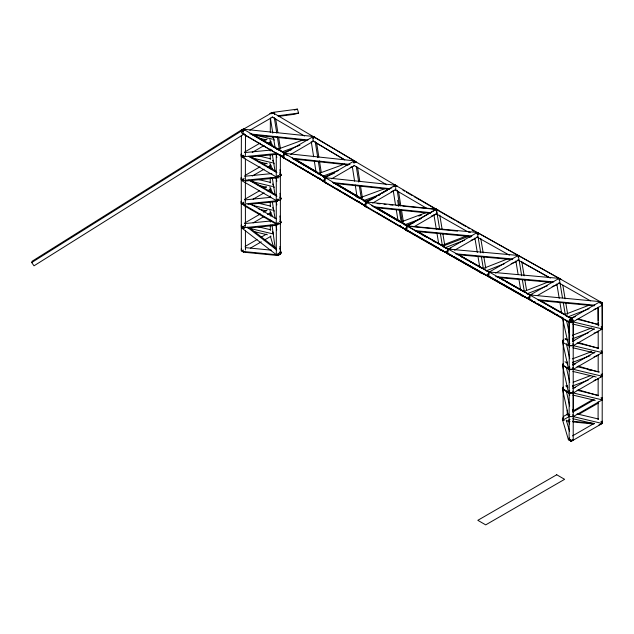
<?xml version="1.0" encoding="UTF-8"?>
<svg xmlns="http://www.w3.org/2000/svg" width="634" height="634" viewBox="0 0 634 634"><rect width="100%" height="100%" fill="white"/><g stroke="black" fill="none" stroke-linecap="round" stroke-linejoin="round"><path stroke-width="0.95" d="M242.925 180.001L241.285 180.001L241.292 153.975L241.942 156.828M242.988 250.985L241.348 250.985L241.348 248.623M242.933 203.665L241.3 203.665L241.3 201.295L241.95 204.14M241.292 153.967L241.292 156.344L245.39 156.352L242.973 157.414M245.382 179.01L245.39 158.904M270.243 159.316L270.243 154.387M270.243 151.035L270.243 149.069M270.243 144.536L270.25 141.572M282.479 156.59L276.281 152.945L276.258 176.561L280.355 176.561L280.371 154.918M280.387 222.272L280.387 223.85L276.289 223.85L276.321 254.392L280.418 254.392L280.418 252.815M563.119 419.185L563.119 417.608M563.166 388.682L563.166 387.105M563.238 341.441L563.238 339.864L563.119 419.977M563.238 342.225L563.238 318.205M567.311 363.884L567.311 361.919M569.11 320.36L569.213 345.665L573.31 345.665L602.292 352.607L601.064 350.483M572.557 319.084L573.207 321.929L573.215 440.226L569.118 440.218L569.142 415.207M569.213 344.286L569.173 392.961L573.271 392.969L602.221 399.872L602.26 373.886L602.26 376.255L573.271 392.961L569.173 392.961L569.173 391.384M598.092 419.557L598.124 401.845M598.171 372.309L598.187 354.58M598.195 348.668L598.203 330.924M563.737 417.751L562.31 419.074L568.31 439.322L571.163 441.399L602.189 423.496L602.189 421.127M598.956 424.923L602.189 423.496L602.221 397.51L602.221 399.88L573.239 416.593L569.142 416.593L569.142 415.016M529.826 298.178L530.214 294.961L600.136 301.649L602.205 302.83L602.26 376.255L600.644 376.968M567.224 415.056L567.232 410.143M567.271 387.509L567.271 385.543M569.142 416.593L569.173 392.565M573.239 412.259L573.263 394.538M598.131 395.941L598.155 378.221M241.395 135.28L241.292 156.344L245.39 156.344M245.398 155.37L245.509 134.725M270.282 132.308L270.401 117.972M488.869 275.219L489.234 272.01L559.172 278.366L602.205 302.83L602.3 328.935M518.026 257.047L518.208 255.439L448.262 249.091L446.241 252.641L447.628 253.441M558.982 279.974L559.172 278.366L477.244 232.456L407.297 225.886L405.269 229.437L406.648 230.229M406.925 229.096L407.297 225.886L448.626 249.305M477.069 234.073L477.259 232.472L561.249 279.554L559.164 278.35L529.881 295.167M599.946 303.25L600.136 301.649L570.822 318.585M279.863 248.354L281.227 252.926L278.374 255.581L243.408 252.166L242.909 251.452L243.099 249.844M278.572 253.972L278.374 255.573L277.882 254.86L278.072 253.251M365.953 205.202L366.357 201.992L395.315 185.176L397.367 186.356L272.477 112.464L274.514 113.645M436.113 210.773L436.311 209.172L366.357 201.992L284.452 153.341L282.368 156.867L406.449 230.11M243.076 132.411L243.48 129.201L313.41 136.476L315.447 137.665M312.903 140.494L313.41 136.476L356.403 162.027M324.885 181.728L325.401 177.718L395.347 185.176L438.34 210.353L436.279 209.157L406.973 226.084M395.141 186.776L395.347 185.176L395.806 185.889M354.065 163.255L354.382 160.846L284.444 153.325L282.368 156.875L284.397 158.04L283.929 157.335L284.444 153.325L284.912 154.038M564.26 420.651L562.683 420.223L563.515 417.069M569.118 415.262L568.706 416.839L562.683 420.223M565.774 339.396L565.948 338.81M244.431 133.837L34.014 265.812L31.7 262.539L32.088 261.263L242.505 129.288L243.432 130.596M31.7 262.539L242.117 130.564L242.505 129.288M572.637 322.595L573.199 321.058M563.531 339.967L562.675 342.273L568.65 345.704L569.221 344.175M244.003 201.992L242.854 204.124L277.843 224.317L278.611 222.891M571.511 318.593L489.234 271.994L487.213 275.56L529.406 299.232M489.234 271.994L487.213 275.56L569.467 322.143M528.177 298.511L530.198 294.945L528.177 298.511L529.564 299.311M601.389 304.257L602.205 302.83L600.564 302.838M572.526 319.171L571.147 318.379L569.11 321.929L573.207 321.921L602.292 328.951L602.3 326.589M571.583 322.413L572.803 320.281M365.858 206.002L366.325 206.716L364.296 205.535L366.357 202L407.654 226.076M407.329 225.894L405.269 229.437L448.309 253.83M323.332 181.261L325.408 177.726L323.324 181.261L324.671 182.037M364.296 205.535L366.373 202.008L367.157 203.411M355.167 162.272L354.343 160.854L353.55 162.272L354.382 160.862L354.842 161.567M244.09 178.257L242.394 181.007L277.375 201.2L278.651 199.139M243.678 155.29L242.41 157.351L277.367 177.568L278.643 175.507M563.444 363.686L562.398 364.954L568.365 392.066L569.609 393.096M569.443 367.157L568.397 368.425L562.398 364.954L569.784 370.018M563.404 387.311L562.366 388.579L568.333 415.69L569.704 416.506M569.411 390.798L568.365 392.066L562.366 388.579L564.846 390.647M244.819 225.3L242.188 228.327L277.185 255.391L279.293 252.974M280.062 176.276L281.163 175.095L279.959 172.432M280.069 199.916L281.171 198.727L279.966 196.072M280.093 223.572L281.187 222.383L279.99 219.736M568.31 439.322L569.744 437.999M570.346 439.98L571.171 441.399L573.31 439.417M563.911 340.228L562.429 341.33L568.397 368.425L569.633 369.456M569.776 345.585L568.405 344.761L569.887 343.66M569.879 367.324L568.397 368.425L569.768 369.242M569.847 390.964L568.365 392.066L569.736 392.882M568.333 415.69L569.815 414.596M284.072 153.515L313.386 136.484L313.885 137.198M290.729 154.395L313.735 141.017M325.036 177.9L354.343 160.854M331.685 178.78L354.699 165.387M366.848 201.691L389.862 188.33M372.649 203.062L395.664 189.709M272.462 112.456L241.419 130.382L244.653 128.948M249.78 130.279L272.81 116.989M244.7 152.009L260.027 143.149M263.435 141.176L267.191 139.012M252.205 152.406L264.132 145.511M267.532 143.546L270.94 141.572M245.033 175.467L260.019 166.805M263.768 164.634L266.328 163.16M252.197 176.062L264.116 169.167M267.524 167.202L270.932 165.228M244.7 199.33L259.528 190.763M263.435 188.496L266.335 186.824M253.061 199.234L264.132 192.831M267.54 190.866L270.94 188.892M244.732 222.994L260.408 213.935M263.467 212.168L267.223 209.997M253.085 222.899L264.156 216.503M267.564 214.53L270.972 212.564M245.104 246.452L257.032 239.565M260.946 237.306L266.407 234.152M250.557 248.037L261.295 241.839M264.196 240.159L271.011 236.228M367.165 202L368.869 201.018M370.573 200.035L372.277 199.044M374.837 197.57L376.541 196.588M378.244 195.605L379.948 194.622M382.5 193.148L384.204 192.157M385.908 191.175L387.612 190.192M390.172 188.718L391.875 187.735M393.579 186.753L395.283 185.762M436.889 213.309L436.255 209.418L407.282 226.148L457.526 231.125M414.477 226.489L436.636 213.698M469.556 237.504L471.26 236.514M572.874 319.782L571.171 320.764L569.459 319.774M571.591 322.651L602.205 305.192L600.152 301.649L600.644 302.363M572.629 341.33L594.28 328.84M569.213 344.088L569.213 345.665L573.31 345.649L602.3 328.951L601.864 327.049M572.613 364.994L595.128 352.013M569.205 367.744L569.205 369.321L573.302 369.329L602.292 352.607L600.675 353.328M594.24 376.144L572.93 388.436L575.609 387.429M572.89 412.06L594.201 399.769M572.526 435.883L594.177 423.385M573.112 410.887L592.75 399.61M578.565 414.438L598.203 403.161M447.945 249.297L477.275 232.464L477.759 233.185M454.602 250.2L477.616 236.997M488.917 272.216L518.247 255.439M495.574 273.119L518.58 259.964M537.386 295.587L559.545 282.891M563.721 416.284L568.024 413.867M566.614 421.301L570.053 419.367M569.926 319.211L572.344 318.133M600.683 329.664L602.292 328.951L601.072 326.819M242.996 228.398L245.421 227.329L241.324 227.329L241.324 224.967L241.974 227.812M524.072 291.458L548.83 281.734M527.084 293.796L547.253 285.863M530.151 295.238L531.981 294.517M552.151 286.592L557.651 284.428M483.1 268.531L506.946 259.163M486.119 270.861L504.458 263.657M511.186 263.657L516.686 261.493M442.088 245.374L465.974 236.133M445.1 247.736L464.389 240.27M448.151 249.178L450.909 248.108M471.117 240.294L474.787 238.867M565.013 314.456L588.867 305.279M568.016 316.826L589.121 308.71M571.06 318.268L575.648 316.501M594.003 309.447L598.591 307.68M572.383 335.291L591.704 327.952M572.629 338.722L588.265 332.787M572.906 341.211L574.745 340.513M594.074 333.175L598.678 331.431M346.029 165.252L347.868 164.555M418.765 216.051L421.531 215.005M442.255 246.333L468.946 236.213M572.359 358.915L591.696 351.601M572.605 362.355L590.096 355.737M572.882 364.843L575.648 363.797M594.058 356.831L598.662 355.088M573.247 382.199L590.745 375.582M572.565 385.987L588.225 380.067M594.026 380.463L598.631 378.728M400.751 222.066L425.652 212.778M404.437 224.88L421.039 218.682M406.346 225.427L413.725 222.677M431.255 216.139L434.94 214.76M276.923 149.561L303.678 139.702M282.439 151.708L299.969 145.249M283.43 152.604L291.735 149.545M358.812 198.204L384.679 188.718M363.409 200.701L380.035 194.598M365.319 201.255L374.551 197.863M391.186 191.769L393.032 191.096M317.848 173.827L344.634 164.047M323.356 175.99L338.136 170.594M323.419 177.227L334.506 173.177M350.214 167.439L352.979 166.425M278.667 116.379L294.723 114.239L298.622 113.042L297.417 109.127L273.817 112.266L269.918 113.462L274.633 112.836M294.303 110.086L297.417 109.127M522.139 295.095L488.759 276.02L487.863 276.289L522.955 296.347M482.886 273.143L481.983 273.412L446.891 253.37L447.786 253.109L448.262 249.091L489.606 272.24M441.874 249.994L440.947 250.256L405.903 230.166L406.822 229.904L423.916 239.7M312.697 138.164L314.607 137.633M353.653 162.534L355.563 162.003M277.851 115.808L298.622 113.042M244.613 176.26L271.82 173.581M245.937 180.991L278.968 177.742M244.621 199.924L270.853 197.317M247.894 204.457L277.034 201.572M244.653 223.588L270.869 220.981M242.814 226.187L242.885 227.796L277.843 224.317L277.779 222.708M247.918 228.121L277.058 225.228M244.629 152.604L271.843 149.957M242.79 155.203L242.854 156.812L277.843 153.412M249.836 156.963L277.042 154.316M569.934 319.576L572.391 319.568M276.258 177.544L276.266 200.193L280.363 200.193L280.363 198.616M569.205 369.321L573.302 369.321L602.26 376.247L601.032 374.123M270.417 113.621L272.057 113.629M455.688 253.822L512.819 259.005M457.185 254.63L512.351 259.639M495.669 276.654L553.783 281.94M498.158 277.549L552.333 282.479M414.715 230.641L471.854 236.022M416.197 231.458L471.371 236.648M537.616 299.731L594.74 305.192M539.106 300.54L594.256 305.818M245.334 247.625L271.566 250.184M242.909 251.452L277.882 254.86M377.151 203.562L380.107 203.855M384.046 204.251L386.011 204.441M389.958 204.83L392.914 205.123M396.852 205.519L398.818 205.709M402.764 206.105L436.255 209.418M468.36 232.195L470.333 232.393M572.447 421.222L593.82 423.369M568.08 421.451L570.021 421.642M572.93 421.935L593.337 423.995M373.735 206.811L430.882 212.675M375.193 207.627L430.367 213.293M249.867 133.925L307.973 139.979M252.316 134.852L305.501 140.383M292.67 158.278L349.976 164.444M293.13 158.991L348.494 164.951M332.66 182.552L389.973 188.67M334.094 183.369L389.466 189.281M254.171 134.804L272.43 139.147M258.624 138.061L266.312 139.892M257.594 155.671L270.67 158.793M251.928 157.906L272.469 162.811M258.03 161.567L267.366 163.802M258.529 179.557L270.678 182.457M250.985 181.34L272.477 186.475M258.038 185.231L266.446 187.236M258.553 203.221L270.71 206.129M251.936 205.226L272.509 210.147M258.997 209.117L266.478 210.908M257.65 226.663L270.75 229.793M249.162 228.224L272.549 233.811M253.418 231.442L267.445 234.794M573.033 321.208L571.171 320.764L571.171 322.738M577.122 342.986L598.623 348.137M572.882 347.765L594.383 352.924M577.106 366.642L599.526 372.007M572.867 371.421L596.222 377.008M577.075 390.282L598.551 395.41M572.843 395.061L595.255 400.411M577.043 413.907L598.52 419.026M601.753 421.594L602.189 423.496L573.239 416.593L572.803 414.691M572.811 418.694L594.288 423.813M577.035 319.267L598.623 324.473M572.795 324.045L594.375 329.252M578.232 318.823L599.019 324.973M578.232 342.455L598.068 348.351M578.2 366.087L597.093 371.706M588.423 369.765L591.253 370.605M578.16 389.712L597.054 395.331M483.837 273.833L480.786 272.747L488.949 276.44M524.809 296.767L521.758 295.674L529.913 299.391M448.61 249.4L442.857 246.626M443.562 250.953L439.758 249.582L449.49 254.068M566.376 315.637L572.09 318.569M572.248 318.965L565.774 315.756M565.615 338.992L567.89 339.824M486.825 270.663L490.185 272.303M487.118 275.338L488.798 276.162M527.797 293.597L531.149 295.254M445.813 247.553L449.205 249.328M445.258 251.841L446.954 252.736M517.891 259.948L550.32 278.096M521.679 262.104L548.989 277.383M485.065 270.068L486.769 271.027M502.136 279.626L503.84 280.577M505.552 281.536L510.671 284.404M511.044 284.65L524.326 292.044M482.197 273.159L563.602 318.839M476.926 236.973L509.364 255.161M497.286 276.543L530.571 295.19M526.894 293.487L528.597 294.445M540.533 301.15L542.236 302.109M543.94 303.068L545.644 304.019M547.348 304.978L552.468 307.855M552.84 308.092L555.875 309.772M556.248 310.01L561.367 312.887M561.843 313.125L564.403 314.559M442.342 245.968L447.469 248.861M460.292 256.096L461.996 257.055M463.708 258.022L476.53 265.258M478.234 266.225L482.514 268.634M461.504 256.81L463.216 257.776M464.928 258.735L467.488 260.186M469.2 261.153L470.911 262.111M472.615 263.078L480.31 267.421M440.321 249.527L481.341 272.675M483.409 273.872L432.61 245.073M562.675 318.648L568.555 321.977M479.32 233.653L436.279 209.157L436.778 209.886M558.855 282.891L590.42 300.833M435.954 213.69L467.543 231.648M458.255 254.432L483.932 269.093M450.354 254.575L452.066 255.55M453.778 256.524L481.174 272.168M540.184 300.318L565.837 315.019M499.227 277.351L524.904 292.028M417.283 231.244L442.928 245.944M532.291 300.445L529.723 298.979L528.819 299.24L563.016 318.839M533.994 301.427L535.706 302.41M537.418 303.385L546.825 308.774M548.537 309.757L554.52 313.188M556.232 314.163L557.936 315.146M559.648 316.128L563.071 318.086M425.628 240.682L439.307 248.52M564.949 338.921L567.517 340.395M568.175 344.642L569.887 345.625M518.208 255.423L520.284 256.627M402.962 190.2L404.674 191.183M406.378 192.173L412.354 195.621M414.065 196.603L455.03 220.26M456.742 221.25L466.133 226.671M467.837 227.654L469.54 228.636M472.1 230.118L473.812 231.101M475.516 232.092L477.228 233.074M401.243 222.241L408.09 226.195M417.854 231.83L441.51 245.485M356.07 196.58L357.774 197.562M363.75 201.01L365.461 202M371.437 205.448L377.412 208.895M379.108 209.878L385.092 213.333M386.795 214.316L420.088 233.534M420.913 234.017L426.912 237.481M432.887 240.928L434.599 241.919M358.17 201.588L359.518 202.365M399.19 225.791L413.233 233.898M413.756 234.2L418.9 237.164M419.233 237.362L432.087 244.772M251.096 180.563L276.693 195.343M248.782 180.032L276.939 196.286M250.747 204.021L276.345 218.793M243.622 205.368L276.052 224.079M253.758 134.788L277.565 148.578M252.308 134.757L278.667 150.028M242.529 133.758L277.391 153.959M250.256 156.416L275.838 171.212M248.797 156.384L276.931 172.654M565.013 361.792L567.581 363.282M376.644 207.595L399.626 220.925M376.897 208.554L400.736 222.383M565.726 385.852L567.977 387.16M565.465 391.162L569.966 393.785M294.707 158.952L317.642 172.345M335.663 183.329L359.462 197.214M285.625 154.474L287.321 155.465M293.265 158.936L320.455 174.818M333.381 182.822L359.724 198.196M318.308 178.233L283.477 157.89L283.216 156.907M359.28 202.603L324.434 182.275L324.172 181.3M394.982 189.717L426.563 208.221M272.121 117.005L304.518 136.025M284.761 153.499L243.488 129.209L241.419 132.744L284.397 158.04M366.935 202L336.836 184.129M377.333 208.111L401.259 222.257M359.01 202.08L366.896 206.708M376.937 212.636L381.961 215.6M383.285 216.408L401.219 226.956M278.358 149.41L284.198 152.881L278.088 148.895M295.056 159.316L326.312 177.837M333.278 182.362L365.041 201.192M282.962 156.907L284.626 157.898M292.496 162.534L294.168 163.524M294.651 163.841L296.324 164.832M298.828 166.322L301.681 167.978M302.164 168.303L305.025 169.96M306.341 170.776L316.715 176.894M326.185 182.925L366.309 206.708M316.707 143.181L344.294 159.594M353.978 165.387L386.582 184.748M313.014 141.017L344.777 159.919M292.322 157.993L325.757 177.9M318.87 178.209L317.198 177.219L323.055 180.698M336.432 188.655L340.117 190.818M342.629 192.308L360.191 202.753M286.893 159.53L324.505 181.926M400.997 221.734L407.068 225.379M399.143 225.347L400.664 226.259M402.186 227.17L407.559 231.125L399.626 225.926M242.885 227.796L244.035 228.509M242.854 156.812L244.003 157.525M359.977 197.539L366.095 201.485M282.709 152.461L284.991 153.927M361.19 203.157L362.719 204.148M280.038 154.989L281.559 155.972M278.572 154.633L284.658 158.555L282.804 157.01M319.005 173.169L325.131 177.211M322.872 176.252L324.402 177.266M318.696 177.837L320.225 178.851M279.8 251.888L281.227 252.926M249.217 227.574L276.44 248.623M247.149 227.107L276.701 249.962M279.681 173.89L281.163 175.095M279.681 197.531L281.171 198.727M279.705 221.187L281.187 222.383M364.106 205.162L366.587 207.223L357.98 201.208M322.524 180.365L325.614 182.949L317.634 177.354M279.816 252.372L280.854 253.275L279.911 246.46M279.966 174.596L280.917 175.515L279.966 169.682M279.974 198.228L280.925 199.155L279.974 193.322M279.99 221.884L280.941 222.803L279.832 216.004M488.774 276.02L489.289 276.741L446.241 252.641L448.27 249.083L448.777 249.812M518.208 255.439L518.723 256.16M242.117 130.564L243.044 131.872M243.963 129.915L243.48 129.201L244.288 130.612M571.163 318.387L573.207 321.929M569.522 320.273L570.751 322.405M600.961 421.364L602.189 423.496M395.315 185.176L396.139 186.594M242.576 250.747L243.401 252.166M600.992 397.748L602.221 399.872M477.275 232.464L478.504 234.596M272.572 160.283L274.181 163.826M269.83 163.247L272.644 169.452M272.588 183.947L274.189 187.482M269.846 186.911L273.056 193.988M272.588 136.627L274.197 140.185M269.846 139.599L272.66 145.82M272.62 207.611L274.221 211.146M269.878 210.575L272.675 216.765M273.817 112.266L274.538 114.611M272.644 231.624L273.46 234.366M270.33 236.102L273.603 247.086M568.571 420.35L569.657 424.027M566.257 420.112L569.53 431.152M570.624 439.56L571.163 441.399M400.046 225.839L400.3 226.806L365.406 206.549L365.144 205.59M572.874 343.763L573.31 345.665M572.867 367.427L573.302 369.321M569.205 366.959L569.633 368.853M572.835 391.067L573.271 392.961M241.285 180.001L241.285 177.631L241.934 180.484M569.332 320.519L569.76 322.413M569.205 321.969L569.633 323.903M572.835 338.397L573.477 341.298M566.463 320.328L569.665 334.831M562.429 317.697L568.405 344.761M569.166 345.435L569.578 347.305M572.874 362.252L573.493 365.057M566.424 343.802L569.72 358.749M569.142 369.059L569.554 370.93M572.843 385.892L573.461 388.697M566.606 368.362L569.689 382.381M569.102 392.684L569.72 395.489M572.811 409.516L573.223 411.387M566.36 391.051L569.657 406.014M521.734 261.374L524.152 275.83M524.793 279.689L526.569 290.285M518.477 256.54L521.703 275.822M522.345 279.673L524.437 292.203M515.862 260.986L518.121 274.474M518.929 279.293L520.696 289.897M480.77 238.408L483.179 252.879M483.829 256.738L485.763 268.317M477.513 233.581L480.731 252.871M481.38 256.73L483.473 269.276M474.898 238.019L477.315 252.491M477.957 256.35L479.732 266.962M562.857 285.276L565.092 298.788M565.734 302.656L567.66 314.234M559.442 279.483L562.485 297.822M563.285 302.648L565.362 315.201M556.826 283.913L559.228 298.4M559.87 302.26L561.629 312.879M439.79 215.124L442.183 229.651M442.825 233.526L444.743 245.152M436.541 210.298L439.734 229.667M440.376 233.542L442.453 246.135M433.918 214.728L436.319 229.254M436.953 233.13L438.712 243.789M276.178 201.01L276.82 204.901M270.163 188.52L270.797 192.403M272.39 202.119L275.093 218.643M395.6 187.712L395.917 189.653M397.653 200.336L398.596 206.169M399.071 209.077L401.282 222.685M276.329 154.68L276.804 157.597M276.162 177.354L276.796 181.245M270.322 142.174L270.797 145.091M272.374 154.815L275.069 171.346M270.147 164.856L270.781 168.739M272.216 177.488L275.069 194.987M398.548 191.579L400.886 206.216M401.504 210.116L403.375 221.821M397.146 190.216L399.634 205.82M400.26 209.727L402.281 222.407M393.183 190.319L395.521 204.956M396.298 209.83L398.009 220.561M275.687 118.859L277.851 132.466M278.619 137.332L280.474 148.99M274.276 117.472L276.741 133.029M277.359 136.912L279.364 149.553M270.472 118.566L272.786 133.14M273.405 137.031L275.101 147.722M357.552 167.17L359.811 181.475M360.564 186.245L362.371 197.689M356.316 166.766L358.717 182.029M359.319 185.841L361.126 197.285M352.353 166.885L354.612 181.189M355.214 185.001L357.021 196.445M316.596 142.801L318.847 157.105M319.449 160.925L321.248 172.369M315.201 141.445L317.753 157.66M318.355 161.472L320.305 173.867M311.246 141.556L313.648 156.82M314.25 160.632L316.049 172.076M276.059 225.118L276.733 229.983M270.25 212.271L270.789 216.162M271.994 224.919L275.219 248.282M277.755 199.052L277.827 200.661L242.854 204.124L242.79 202.523M277.747 175.42L277.819 177.021L242.846 180.468L242.774 178.859M598.124 307.791L598.179 320.661M598.187 322.643L598.195 324.624M598.116 307.173L598.187 325.979M573.231 323.522L573.302 341.322M569.118 321.557L569.213 342.32M280.355 174.192L280.418 254.392M276.266 200.193L276.281 222.867M270.243 165.831L270.243 168.787M270.243 178.051L270.25 182.98M270.25 188.9L270.258 191.856M270.266 195.803L270.266 197.776M270.274 201.723L270.282 206.652M270.29 212.564L270.29 215.528M270.306 220.061L270.306 222.035M270.314 224.991L270.314 230.316M245.398 204.647L245.421 226.338M245.421 230.285L245.445 249.994M245.382 180.001L245.39 202.674M241.3 201.295L241.348 250.985M241.285 177.631L241.3 203.665M569.118 438.641L569.118 440.218M563.206 363.48L563.206 365.85M280.355 174.984L280.355 176.561M556.723 474.763L477.814 520.316L485.707 524.873L564.609 479.32L556.723 474.763"/></g></svg>
